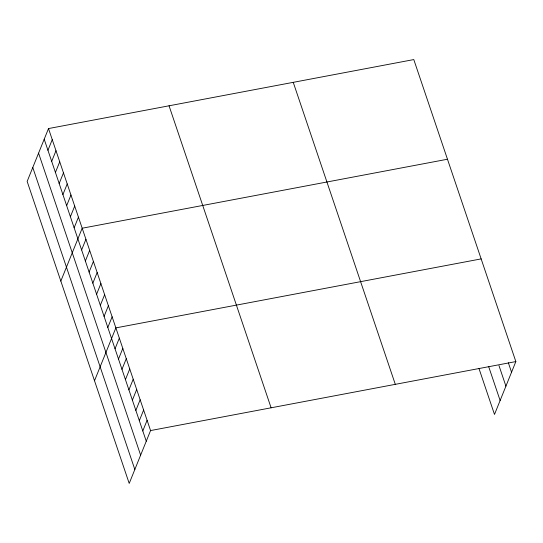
<?xml version="1.0" encoding="UTF-8"?>
<svg xmlns="http://www.w3.org/2000/svg" width="543" height="543" viewBox="0 0 543 543"><rect width="100%" height="100%" fill="white"/><g stroke="black" fill="none" stroke-linecap="round" stroke-linejoin="round"><path stroke-width="0.81" d="M48.503 128.562L27.15 181.423L129.207 483.426L150.567 430.565L48.503 128.562L413.793 59.574L515.85 361.577L494.497 414.438L479.014 368.622M47.947 150.289L52.25 139.639M51.687 161.359L55.99 150.71M55.427 172.436L59.73 161.787M59.173 183.507L63.477 172.857M62.913 194.584L67.217 183.934M66.653 205.654L70.957 195.005M70.4 216.732L74.703 206.082M74.14 227.802L78.443 217.152M60.83 281.084L82.183 228.223L447.473 159.235M81.626 249.95L85.93 239.3M85.366 261.02L89.67 250.371M89.106 272.097L93.41 261.448M92.853 283.168L97.156 272.518M96.593 294.245L100.896 283.595M100.333 305.315L104.636 294.666M104.08 316.393L108.383 305.743M107.819 327.463L112.123 316.813M94.509 380.745L115.863 327.884L481.152 258.896M115.035 348.803L119.338 338.153M118.503 359.072L122.806 348.423M121.971 369.342L126.275 358.692M125.44 379.611L129.743 368.962M128.915 389.874L133.211 379.224M132.383 400.143L136.687 389.494M135.852 410.413L140.155 399.763M139.32 420.682L143.623 410.033M142.789 430.952L147.092 420.302M150.567 430.565L515.85 361.577M508.343 362.751L511.547 372.226M498.983 365.622L505.92 386.154M488.646 366.545L500.123 400.51M293.247 82.339L395.304 384.342M169.049 105.797L271.106 407.8M44.2 139.212L146.264 441.215M38.573 153.14L140.637 455.143M32.777 167.495L134.834 469.498"/></g></svg>
